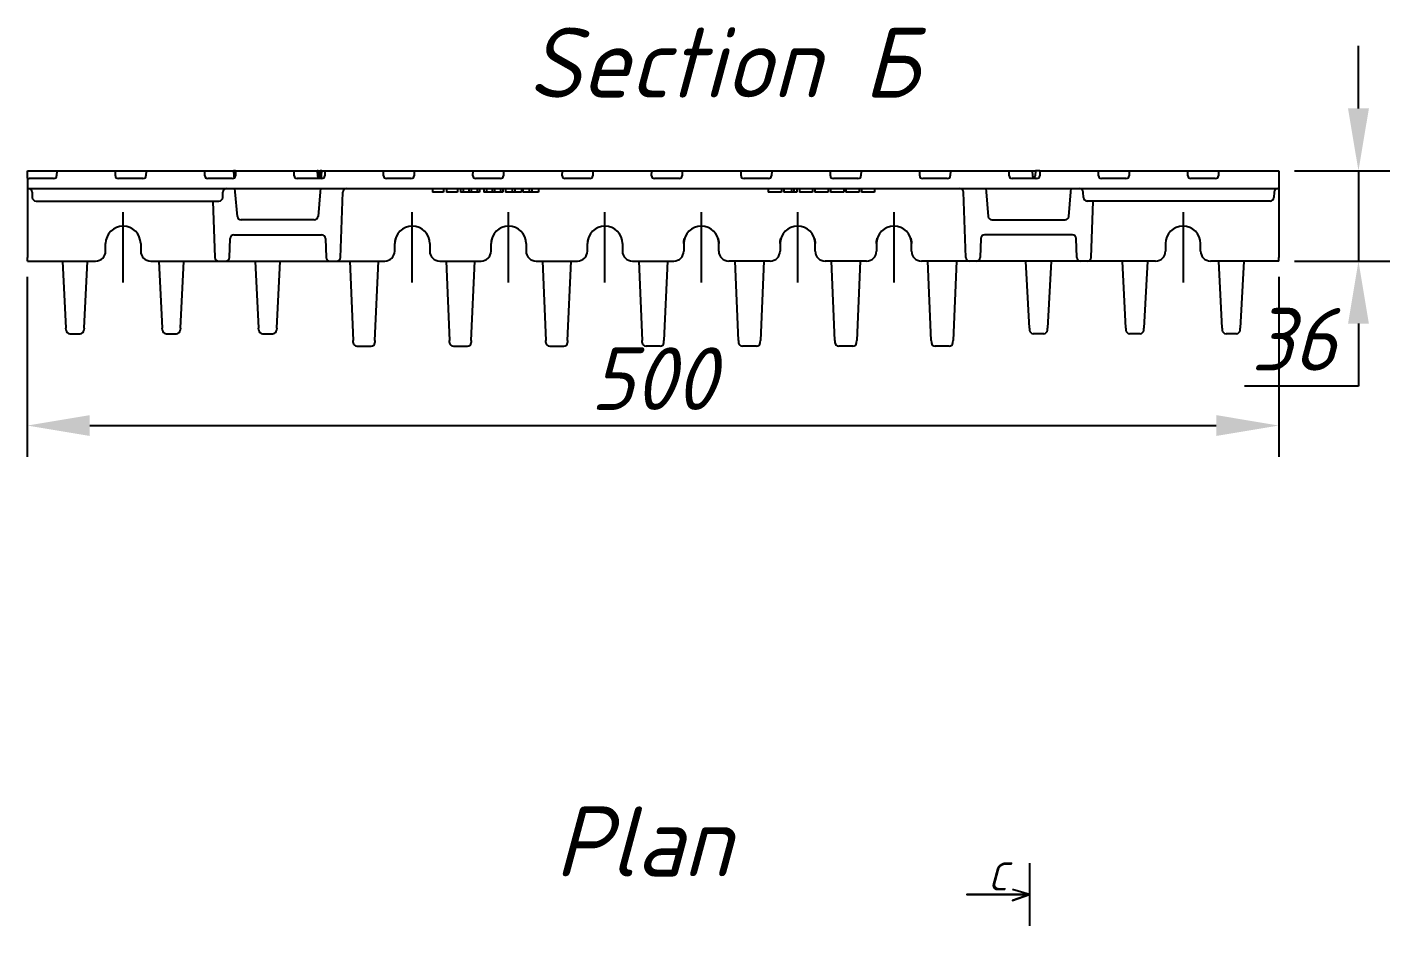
# Model space of a CAD drawing. Header units: millimetres. Extents: x 29006 to 29645, y 5570 to 5801.
# Drawn here: x 29502.1 to 29556.5, y 5762.5 to 5798.4 of the extents above; entities that cross this region are included whole.
import ezdxf

# ---------------------------------------------------------------- set-up
doc = ezdxf.new("R2010")
doc.units = ezdxf.units.MM
doc.styles.add('GOST-2.304_Type-B_italic', font='')
doc.styles.get('GOST-2.304_Type-B_italic').set_extended_font_data('GOST Common', italic=True)
doc.dimstyles.new('ISO-25', dxfattribs={"dimtxt": 2.5, "dimasz": 2.5, "dimexe": 1.25, "dimexo": 0.625, "dimtad": 1, "dimtoh": 1, "dimtxsty": 'GOST-2.304_Type-B_italic', "dimcen": 2.5, "dimadec": 0, "dimazin": 0, "dimtfac": 1, "dimtmove": 0, "dimatfit": 3, "dimfxl": 1, "dimarcsym": 0})

# ---------------------------------------------------------------- blocks, each defined once
blk = doc.blocks.new('*D21')
at = {"color": 0, "lineweight": -2, "transparency": 16777216}
for p, q in [((29502.096, 5788.455), (29502.096, 5781.269)), ((29552.103, 5788.465), (29552.103, 5781.269)), ((29504.596, 5782.519), (29549.603, 5782.519))]:
    blk.add_line(p, q, dxfattribs=at)
at = {"color": 0, "transparency": 16777216}
for points in [[(29504.596, 5782.936), (29504.596, 5782.102), (29502.096, 5782.519)], [(29549.603, 5782.936), (29549.603, 5782.102), (29552.103, 5782.519)]]:
    blk.add_solid(points, dxfattribs=at)
at = {"layer": 'Defpoints', "color": 0, "transparency": 16777216}
for p in [(29502.096, 5789.08), (29552.103, 5789.09), (29552.103, 5782.519)]:
    blk.add_point(p, dxfattribs=at)
at = {"color": 0, "transparency": 16777216, "insert": (29527.099, 5784.394), "char_height": 2.5, "attachment_point": 5, "style": 'GOST-2.304_Type-B_italic'}
blk.add_mtext('500', dxfattribs=at)
blk = doc.blocks.new('*D44')
at = {"color": 0, "lineweight": -2, "transparency": 16777216}
for p, q in [((29555.288, 5795.19), (29555.288, 5797.69)), ((29552.728, 5792.69), (29556.538, 5792.69)), ((29555.288, 5792.69), (29555.288, 5789.09)), ((29552.728, 5789.09), (29556.538, 5789.09)), ((29555.288, 5786.59), (29555.288, 5784.09)), ((29555.288, 5784.09), (29550.734, 5784.09))]:
    blk.add_line(p, q, dxfattribs=at)
at = {"color": 0, "transparency": 16777216}
for points in [[(29554.871, 5795.19), (29555.705, 5795.19), (29555.288, 5792.69)], [(29554.871, 5786.59), (29555.705, 5786.59), (29555.288, 5789.09)]]:
    blk.add_solid(points, dxfattribs=at)
at = {"layer": 'Defpoints', "color": 0, "transparency": 16777216}
for p in [(29552.103, 5792.69), (29552.103, 5789.09), (29555.288, 5789.09)]:
    blk.add_point(p, dxfattribs=at)
at = {"color": 0, "transparency": 16777216, "insert": (29552.699, 5785.965), "char_height": 2.5, "attachment_point": 5, "style": 'GOST-2.304_Type-B_italic'}
blk.add_mtext('36', dxfattribs=at)

msp = doc.modelspace()

# ---------------------------------------------------------------- linework, layer by layer
at = {"color": 0}
for p, q in [((29502.103, 5792.406), (29502.103, 5792.69)), ((29502.103, 5792.69), (29503.274, 5792.69)), ((29503.274, 5792.69), (29503.269, 5792.49)), ((29503.274, 5792.69), (29505.624, 5792.69)), ((29505.619, 5792.49), (29505.624, 5792.69)), ((29505.624, 5792.69), (29506.845, 5792.69)), ((29506.845, 5792.69), (29506.84, 5792.49)), ((29506.845, 5792.69), (29509.195, 5792.69)), ((29509.19, 5792.49), (29509.195, 5792.69)), ((29509.195, 5792.69), (29510.332, 5792.69)), ((29510.332, 5792.69), (29510.35, 5792.49)), ((29510.416, 5792.69), (29510.332, 5792.69)), ((29510.416, 5792.69), (29510.411, 5792.49)), ((29510.416, 5792.69), (29512.766, 5792.69)), ((29512.761, 5792.49), (29512.766, 5792.69)), ((29512.766, 5792.69), (29513.68, 5792.69)), ((29513.68, 5792.69), (29513.692, 5792.49)), ((29513.724, 5792.69), (29513.68, 5792.69)), ((29513.724, 5792.69), (29513.742, 5792.69)), ((29513.742, 5792.69), (29513.737, 5792.49)), ((29513.742, 5792.69), (29513.796, 5792.69)), ((29513.873, 5792.69), (29513.796, 5792.69)), ((29513.856, 5792.49), (29513.873, 5792.69)), ((29513.873, 5792.69), (29513.987, 5792.69)), ((29513.987, 5792.69), (29513.982, 5792.49)), ((29513.987, 5792.69), (29516.337, 5792.69)), ((29516.332, 5792.49), (29516.337, 5792.69)), ((29516.337, 5792.69), (29517.558, 5792.69)), ((29517.558, 5792.69), (29517.553, 5792.49)), ((29517.558, 5792.69), (29519.908, 5792.69)), ((29519.903, 5792.49), (29519.908, 5792.69)), ((29519.908, 5792.69), (29521.129, 5792.69)), ((29521.129, 5792.69), (29521.124, 5792.49)), ((29521.129, 5792.69), (29523.479, 5792.69)), ((29523.474, 5792.49), (29523.479, 5792.69)), ((29523.479, 5792.69), (29524.7, 5792.69)), ((29524.7, 5792.69), (29524.695, 5792.49)), ((29524.7, 5792.69), (29527.05, 5792.69)), ((29527.045, 5792.49), (29527.05, 5792.69)), ((29527.05, 5792.69), (29528.271, 5792.69)), ((29528.271, 5792.69), (29528.266, 5792.49)), ((29528.271, 5792.69), (29530.621, 5792.69)), ((29530.616, 5792.49), (29530.621, 5792.69)), ((29530.621, 5792.69), (29531.842, 5792.69)), ((29531.842, 5792.69), (29531.837, 5792.49)), ((29531.842, 5792.69), (29534.192, 5792.69)), ((29534.187, 5792.49), (29534.192, 5792.69)), ((29534.192, 5792.69), (29535.413, 5792.69)), ((29535.413, 5792.69), (29535.408, 5792.49)), ((29535.413, 5792.69), (29537.763, 5792.69)), ((29537.758, 5792.49), (29537.763, 5792.69)), ((29537.763, 5792.69), (29538.984, 5792.69)), ((29538.984, 5792.69), (29538.979, 5792.49)), ((29538.984, 5792.69), (29541.334, 5792.69)), ((29541.329, 5792.49), (29541.334, 5792.69)), ((29541.334, 5792.69), (29542.248, 5792.69)), ((29542.248, 5792.69), (29542.377, 5792.69)), ((29542.248, 5792.69), (29542.26, 5792.49)), ((29542.377, 5792.69), (29542.365, 5792.49)), ((29542.555, 5792.69), (29542.377, 5792.69)), ((29542.555, 5792.69), (29542.55, 5792.49)), ((29542.555, 5792.69), (29544.905, 5792.69)), ((29544.9, 5792.49), (29544.905, 5792.69)), ((29544.905, 5792.69), (29546.126, 5792.69)), ((29546.126, 5792.69), (29546.121, 5792.49)), ((29546.126, 5792.69), (29548.476, 5792.69)), ((29548.471, 5792.49), (29548.476, 5792.69)), ((29548.476, 5792.69), (29549.697, 5792.69)), ((29549.697, 5792.69), (29549.692, 5792.49)), ((29549.697, 5792.69), (29552.103, 5792.69)), ((29552.103, 5792.69), (29552.103, 5791.99)), ((29502.103, 5792.406), (29502.103, 5791.99)), ((29503.145, 5792.39), (29502.168, 5792.39)), ((29506.716, 5792.39), (29505.739, 5792.39)), ((29510.287, 5792.39), (29509.31, 5792.39)), ((29510.35, 5792.49), (29510.357, 5792.408)), ((29513.858, 5792.39), (29512.881, 5792.39)), ((29513.849, 5792.412), (29513.856, 5792.49)), ((29517.429, 5792.39), (29516.452, 5792.39)), ((29521, 5792.39), (29520.023, 5792.39)), ((29524.571, 5792.39), (29523.594, 5792.39)), ((29528.142, 5792.39), (29527.165, 5792.39)), ((29531.713, 5792.39), (29530.736, 5792.39)), ((29535.284, 5792.39), (29534.307, 5792.39)), ((29538.855, 5792.39), (29537.878, 5792.39)), ((29542.426, 5792.39), (29541.449, 5792.39)), ((29545.997, 5792.39), (29545.02, 5792.39)), ((29549.568, 5792.39), (29548.591, 5792.39)), ((29502.103, 5791.99), (29552.103, 5791.99)), ((29502.103, 5791.99), (29502.103, 5791.846)), ((29502.103, 5791.846), (29502.103, 5789.235)), ((29502.29, 5791.846), (29502.298, 5791.635)), ((29509.906, 5791.635), (29509.914, 5791.846)), ((29510.405, 5791.854), (29510.393, 5791.99)), ((29510.491, 5790.877), (29510.405, 5791.854)), ((29513.8, 5791.854), (29513.715, 5790.877)), ((29513.812, 5791.99), (29513.8, 5791.854)), ((29514.608, 5789.235), (29514.699, 5791.846)), ((29518.293, 5791.99), (29518.293, 5791.84)), ((29518.518, 5791.84), (29518.293, 5791.84)), ((29518.733, 5791.84), (29518.518, 5791.84)), ((29518.733, 5791.99), (29518.733, 5791.84)), ((29518.852, 5791.99), (29518.852, 5791.84)), ((29519.077, 5791.84), (29518.852, 5791.84)), ((29519.292, 5791.84), (29519.077, 5791.84)), ((29519.292, 5791.99), (29519.292, 5791.84)), ((29519.409, 5791.99), (29519.409, 5791.84)), ((29519.511, 5791.84), (29519.409, 5791.84)), ((29519.511, 5791.99), (29519.511, 5791.84)), ((29519.744, 5791.84), (29519.511, 5791.84)), ((29519.744, 5791.99), (29519.744, 5791.84)), ((29519.839, 5791.84), (29519.744, 5791.84)), ((29519.839, 5791.99), (29519.839, 5791.84)), ((29520.071, 5791.84), (29519.839, 5791.84)), ((29520.071, 5791.99), (29520.071, 5791.84)), ((29520.173, 5791.84), (29520.071, 5791.84)), ((29520.173, 5791.99), (29520.173, 5791.84)), ((29520.34, 5791.99), (29520.34, 5791.84)), ((29520.442, 5791.84), (29520.34, 5791.84)), ((29520.442, 5791.99), (29520.442, 5791.84)), ((29520.675, 5791.84), (29520.442, 5791.84)), ((29520.675, 5791.99), (29520.675, 5791.84)), ((29520.77, 5791.84), (29520.675, 5791.84)), ((29520.77, 5791.99), (29520.77, 5791.84)), ((29521.002, 5791.84), (29520.77, 5791.84)), ((29521.002, 5791.99), (29521.002, 5791.84)), ((29521.104, 5791.84), (29521.002, 5791.84)), ((29521.104, 5791.99), (29521.104, 5791.84)), ((29521.209, 5791.99), (29521.209, 5791.84)), ((29521.474, 5791.84), (29521.209, 5791.84)), ((29521.474, 5791.99), (29521.474, 5791.84)), ((29521.58, 5791.84), (29521.474, 5791.84)), ((29521.58, 5791.99), (29521.58, 5791.84)), ((29521.844, 5791.84), (29521.58, 5791.84)), ((29521.844, 5791.99), (29521.844, 5791.84)), ((29521.892, 5791.99), (29521.892, 5791.84)), ((29522.157, 5791.84), (29521.892, 5791.84)), ((29522.157, 5791.99), (29522.157, 5791.84)), ((29522.263, 5791.84), (29522.157, 5791.84)), ((29522.263, 5791.99), (29522.263, 5791.84)), ((29522.526, 5791.84), (29522.263, 5791.84)), ((29522.526, 5791.99), (29522.526, 5791.84)), ((29531.703, 5791.99), (29531.703, 5791.84)), ((29531.966, 5791.84), (29531.703, 5791.84)), ((29532.23, 5791.84), (29531.966, 5791.84)), ((29532.23, 5791.99), (29532.23, 5791.84)), ((29532.325, 5791.99), (29532.325, 5791.84)), ((29532.592, 5791.84), (29532.325, 5791.84)), ((29532.63, 5791.84), (29532.592, 5791.84)), ((29532.63, 5791.99), (29532.63, 5791.84)), ((29532.731, 5791.84), (29532.63, 5791.84)), ((29532.731, 5791.99), (29532.731, 5791.84)), ((29532.843, 5791.84), (29532.731, 5791.84)), ((29532.843, 5791.99), (29532.843, 5791.84)), ((29532.947, 5791.99), (29532.947, 5791.84)), ((29533.216, 5791.84), (29532.947, 5791.84)), ((29533.47, 5791.84), (29533.216, 5791.84)), ((29533.47, 5791.99), (29533.47, 5791.84)), ((29533.571, 5791.99), (29533.571, 5791.84)), ((29533.831, 5791.84), (29533.571, 5791.84)), ((29534.013, 5791.84), (29533.831, 5791.84)), ((29534.092, 5791.84), (29534.013, 5791.84)), ((29534.092, 5791.99), (29534.092, 5791.84)), ((29534.198, 5791.99), (29534.198, 5791.84)), ((29534.726, 5791.84), (29534.198, 5791.84)), ((29534.726, 5791.99), (29534.726, 5791.84)), ((29534.727, 5791.84), (29534.726, 5791.84)), ((29534.727, 5791.99), (29534.727, 5791.84)), ((29534.805, 5791.99), (29534.805, 5791.84)), ((29534.868, 5791.84), (29534.805, 5791.84)), ((29535.078, 5791.84), (29534.868, 5791.84)), ((29535.335, 5791.84), (29535.078, 5791.84)), ((29535.335, 5791.99), (29535.335, 5791.84)), ((29535.435, 5791.99), (29535.435, 5791.84)), ((29535.695, 5791.84), (29535.435, 5791.84)), ((29535.877, 5791.84), (29535.695, 5791.84)), ((29535.956, 5791.84), (29535.877, 5791.84)), ((29535.956, 5791.99), (29535.956, 5791.84)), ((29539.598, 5789.235), (29539.506, 5791.846)), ((29540.393, 5791.99), (29540.405, 5791.854)), ((29540.405, 5791.854), (29540.491, 5790.877)), ((29543.715, 5790.877), (29543.8, 5791.854)), ((29543.8, 5791.854), (29543.812, 5791.99)), ((29544.299, 5791.635), (29544.292, 5791.846)), ((29551.915, 5791.846), (29551.908, 5791.635)), ((29552.103, 5791.99), (29552.103, 5791.846)), ((29552.103, 5791.846), (29552.103, 5789.235)), ((29502.447, 5791.49), (29509.757, 5791.49)), ((29509.598, 5789.235), (29509.519, 5791.49)), ((29551.758, 5791.49), (29544.449, 5791.49)), ((29544.608, 5789.235), (29544.687, 5791.49)), ((29513.565, 5790.74), (29510.64, 5790.74)), ((29540.64, 5790.74), (29543.565, 5790.74)), ((29510.171, 5789.235), (29510.198, 5789.996)), ((29510.348, 5790.14), (29513.858, 5790.14)), ((29514.008, 5789.996), (29514.034, 5789.235)), ((29540.198, 5789.996), (29540.171, 5789.235)), ((29543.858, 5790.14), (29540.348, 5790.14)), ((29544.034, 5789.235), (29544.008, 5789.996)), ((29505.228, 5789.49), (29505.228, 5789.79)), ((29506.628, 5789.79), (29506.628, 5789.49)), ((29516.778, 5789.49), (29516.778, 5789.79)), ((29518.178, 5789.79), (29518.178, 5789.49)), ((29520.628, 5789.49), (29520.628, 5789.79)), ((29522.028, 5789.79), (29522.028, 5789.49)), ((29524.478, 5789.49), (29524.478, 5789.79)), ((29525.878, 5789.79), (29525.878, 5789.49)), ((29528.328, 5789.79), (29528.328, 5789.49)), ((29529.728, 5789.49), (29529.728, 5789.79)), ((29532.178, 5789.79), (29532.178, 5789.49)), ((29533.578, 5789.49), (29533.578, 5789.79)), ((29536.028, 5789.79), (29536.028, 5789.49)), ((29537.428, 5789.49), (29537.428, 5789.79)), ((29547.578, 5789.79), (29547.578, 5789.49)), ((29548.978, 5789.49), (29548.978, 5789.79)), ((29502.103, 5789.09), (29502.103, 5789.235)), ((29502.103, 5789.09), (29504.828, 5789.09)), ((29503.503, 5789.09), (29503.641, 5786.416)), ((29504.364, 5786.416), (29504.503, 5789.09)), ((29507.028, 5789.09), (29508.948, 5789.09)), ((29507.353, 5789.09), (29507.491, 5786.416)), ((29508.214, 5786.416), (29508.353, 5789.09)), ((29508.948, 5789.09), (29509.747, 5789.09)), ((29509.747, 5789.09), (29510.021, 5789.09)), ((29510.021, 5789.09), (29510.803, 5789.09)), ((29510.803, 5789.09), (29513.403, 5789.09)), ((29511.203, 5789.09), (29511.341, 5786.416)), ((29512.064, 5786.416), (29512.203, 5789.09)), ((29513.403, 5789.09), (29514.184, 5789.09)), ((29514.184, 5789.09), (29514.458, 5789.09)), ((29514.458, 5789.09), (29515.257, 5789.09)), ((29514.979, 5789.09), (29515.118, 5785.918)), ((29515.257, 5789.09), (29516.378, 5789.09)), ((29515.988, 5785.918), (29516.126, 5789.09)), ((29518.578, 5789.09), (29520.228, 5789.09)), ((29518.829, 5789.09), (29518.968, 5785.918)), ((29519.838, 5785.918), (29519.976, 5789.09)), ((29522.428, 5789.09), (29524.078, 5789.09)), ((29522.679, 5789.09), (29522.818, 5785.918)), ((29523.688, 5785.918), (29523.826, 5789.09)), ((29526.278, 5789.09), (29527.928, 5789.09)), ((29526.529, 5789.09), (29526.668, 5785.918)), ((29527.676, 5789.09), (29527.538, 5785.918)), ((29531.778, 5789.09), (29530.128, 5789.09)), ((29530.518, 5785.918), (29530.379, 5789.09)), ((29531.526, 5789.09), (29531.388, 5785.918)), ((29535.628, 5789.09), (29533.978, 5789.09)), ((29534.368, 5785.918), (29534.229, 5789.09)), ((29535.376, 5789.09), (29535.238, 5785.918)), ((29538.948, 5789.09), (29537.828, 5789.09)), ((29538.218, 5785.918), (29538.079, 5789.09)), ((29539.748, 5789.09), (29538.948, 5789.09)), ((29539.226, 5789.09), (29539.088, 5785.918)), ((29540.021, 5789.09), (29539.748, 5789.09)), ((29540.803, 5789.09), (29540.021, 5789.09)), ((29543.403, 5789.09), (29540.803, 5789.09)), ((29542.141, 5786.416), (29542.003, 5789.09)), ((29543.003, 5789.09), (29542.864, 5786.416)), ((29544.184, 5789.09), (29543.403, 5789.09)), ((29544.458, 5789.09), (29544.184, 5789.09)), ((29545.257, 5789.09), (29544.458, 5789.09)), ((29547.178, 5789.09), (29545.257, 5789.09)), ((29545.991, 5786.416), (29545.853, 5789.09)), ((29546.853, 5789.09), (29546.714, 5786.416)), ((29552.103, 5789.09), (29549.378, 5789.09)), ((29549.841, 5786.416), (29549.703, 5789.09)), ((29550.703, 5789.09), (29550.564, 5786.416)), ((29552.103, 5789.09), (29552.103, 5789.235)), ((29503.645, 5786.333), (29503.641, 5786.416)), ((29503.795, 5786.19), (29504.21, 5786.19)), ((29504.364, 5786.416), (29504.36, 5786.333)), ((29507.495, 5786.333), (29507.491, 5786.416)), ((29507.645, 5786.19), (29508.06, 5786.19)), ((29508.214, 5786.416), (29508.21, 5786.333)), ((29511.345, 5786.333), (29511.341, 5786.416)), ((29511.495, 5786.19), (29511.91, 5786.19)), ((29512.064, 5786.416), (29512.06, 5786.333)), ((29542.141, 5786.416), (29542.145, 5786.333)), ((29542.71, 5786.19), (29542.295, 5786.19)), ((29542.86, 5786.333), (29542.864, 5786.416)), ((29545.991, 5786.416), (29545.995, 5786.333)), ((29546.56, 5786.19), (29546.145, 5786.19)), ((29546.71, 5786.333), (29546.714, 5786.416)), ((29549.841, 5786.416), (29549.845, 5786.333)), ((29550.41, 5786.19), (29549.995, 5786.19)), ((29550.56, 5786.333), (29550.564, 5786.416)), ((29515.121, 5785.834), (29515.118, 5785.918)), ((29515.271, 5785.69), (29515.834, 5785.69)), ((29515.988, 5785.918), (29515.984, 5785.834)), ((29518.971, 5785.834), (29518.968, 5785.918)), ((29519.121, 5785.69), (29519.684, 5785.69)), ((29519.838, 5785.918), (29519.834, 5785.834)), ((29522.821, 5785.834), (29522.818, 5785.918)), ((29522.971, 5785.69), (29523.534, 5785.69)), ((29523.688, 5785.918), (29523.684, 5785.834)), ((29526.671, 5785.834), (29526.668, 5785.918)), ((29527.384, 5785.69), (29526.821, 5785.69)), ((29527.534, 5785.834), (29527.538, 5785.918)), ((29530.518, 5785.918), (29530.521, 5785.834)), ((29531.234, 5785.69), (29530.671, 5785.69)), ((29531.384, 5785.834), (29531.388, 5785.918)), ((29534.368, 5785.918), (29534.371, 5785.834)), ((29535.084, 5785.69), (29534.521, 5785.69)), ((29535.234, 5785.834), (29535.238, 5785.918)), ((29538.218, 5785.918), (29538.221, 5785.834)), ((29538.934, 5785.69), (29538.371, 5785.69)), ((29539.084, 5785.834), (29539.088, 5785.918))]:
    msp.add_line(p, q, dxfattribs=at)
at = {"color": 0, "linetype": 'Continuous'}
for p, q in [((29505.928, 5789.79), (29505.928, 5791.04)), ((29517.478, 5789.79), (29517.478, 5791.04)), ((29521.328, 5789.79), (29521.328, 5791.04)), ((29525.178, 5789.79), (29525.178, 5791.04)), ((29529.028, 5791.04), (29529.028, 5789.79)), ((29532.878, 5791.04), (29532.878, 5789.79)), ((29536.728, 5791.04), (29536.728, 5789.79)), ((29548.278, 5791.04), (29548.278, 5789.79)), ((29505.928, 5789.49), (29505.928, 5789.79)), ((29505.928, 5788.24), (29505.928, 5789.49)), ((29517.478, 5789.49), (29517.478, 5789.79)), ((29517.478, 5788.24), (29517.478, 5789.49)), ((29521.328, 5789.49), (29521.328, 5789.79)), ((29521.328, 5788.24), (29521.328, 5789.49)), ((29525.178, 5789.49), (29525.178, 5789.79)), ((29525.178, 5788.24), (29525.178, 5789.49)), ((29529.028, 5789.79), (29529.028, 5789.49)), ((29529.028, 5789.49), (29529.028, 5788.24)), ((29532.878, 5789.79), (29532.878, 5789.49)), ((29532.878, 5789.49), (29532.878, 5788.24)), ((29536.728, 5789.79), (29536.728, 5789.49)), ((29536.728, 5789.49), (29536.728, 5788.24)), ((29548.278, 5789.79), (29548.278, 5789.49)), ((29548.278, 5789.49), (29548.278, 5788.24))]:
    msp.add_line(p, q, dxfattribs=at)
at = {"color": 0, "flags": 128}
for points in [[(29513.703, 5792.454), (29513.709, 5792.445), (29513.715, 5792.437), (29513.723, 5792.43), (29513.731, 5792.423), (29513.739, 5792.417), (29513.748, 5792.413), (29513.756, 5792.409), (29513.765, 5792.406), (29513.774, 5792.403), (29513.783, 5792.401), (29513.791, 5792.4), (29513.799, 5792.399), (29513.806, 5792.398), (29513.813, 5792.397), (29513.82, 5792.397), (29513.825, 5792.397), (29513.83, 5792.398), (29513.835, 5792.398), (29513.839, 5792.399), (29513.842, 5792.401), (29513.845, 5792.403), (29513.847, 5792.405), (29513.848, 5792.408), (29513.849, 5792.412)], [(29513.783, 5792.49), (29513.782, 5792.487), (29513.782, 5792.484), (29513.781, 5792.48), (29513.781, 5792.476), (29513.78, 5792.473), (29513.779, 5792.469), (29513.778, 5792.466), (29513.777, 5792.462), (29513.776, 5792.458), (29513.774, 5792.455), (29513.773, 5792.451), (29513.771, 5792.448), (29513.77, 5792.445), (29513.768, 5792.442), (29513.766, 5792.439), (29513.764, 5792.436), (29513.762, 5792.433), (29513.76, 5792.43), (29513.758, 5792.427), (29513.755, 5792.425), (29513.753, 5792.422), (29513.75, 5792.419), (29513.747, 5792.417), (29513.745, 5792.414)], [(29516.81, 5790.002), (29516.808, 5789.993), (29516.805, 5789.985), (29516.803, 5789.976), (29516.8, 5789.968), (29516.798, 5789.959), (29516.796, 5789.95), (29516.794, 5789.942), (29516.792, 5789.933), (29516.791, 5789.924), (29516.789, 5789.915), (29516.787, 5789.906), (29516.786, 5789.898), (29516.785, 5789.889), (29516.783, 5789.88), (29516.782, 5789.871), (29516.781, 5789.862), (29516.78, 5789.853), (29516.78, 5789.844), (29516.779, 5789.835), (29516.779, 5789.826), (29516.778, 5789.817), (29516.778, 5789.808), (29516.778, 5789.799), (29516.778, 5789.79)], [(29518.178, 5789.79), (29518.178, 5789.799), (29518.177, 5789.808), (29518.177, 5789.817), (29518.177, 5789.826), (29518.176, 5789.835), (29518.176, 5789.844), (29518.175, 5789.853), (29518.174, 5789.862), (29518.173, 5789.871), (29518.172, 5789.879), (29518.171, 5789.888), (29518.169, 5789.897), (29518.168, 5789.906), (29518.166, 5789.915), (29518.165, 5789.924), (29518.163, 5789.932), (29518.161, 5789.941), (29518.159, 5789.95), (29518.157, 5789.959), (29518.155, 5789.967), (29518.153, 5789.976), (29518.15, 5789.985), (29518.148, 5789.993), (29518.145, 5790.002)], [(29520.66, 5790.002), (29520.658, 5789.993), (29520.655, 5789.985), (29520.653, 5789.976), (29520.65, 5789.967), (29520.648, 5789.959), (29520.646, 5789.95), (29520.644, 5789.941), (29520.642, 5789.932), (29520.64, 5789.924), (29520.639, 5789.915), (29520.637, 5789.906), (29520.636, 5789.897), (29520.635, 5789.888), (29520.633, 5789.879), (29520.632, 5789.871), (29520.631, 5789.862), (29520.63, 5789.853), (29520.63, 5789.844), (29520.629, 5789.835), (29520.629, 5789.826), (29520.628, 5789.817), (29520.628, 5789.808), (29520.628, 5789.799), (29520.628, 5789.79)], [(29522.028, 5789.79), (29522.028, 5789.799), (29522.027, 5789.808), (29522.027, 5789.817), (29522.027, 5789.826), (29522.026, 5789.835), (29522.026, 5789.844), (29522.025, 5789.853), (29522.024, 5789.862), (29522.023, 5789.871), (29522.022, 5789.88), (29522.021, 5789.889), (29522.019, 5789.898), (29522.018, 5789.906), (29522.016, 5789.915), (29522.015, 5789.924), (29522.013, 5789.933), (29522.011, 5789.942), (29522.009, 5789.95), (29522.007, 5789.959), (29522.005, 5789.968), (29522.003, 5789.976), (29522, 5789.985), (29521.998, 5789.993), (29521.995, 5790.002)], [(29524.51, 5790.002), (29524.508, 5789.993), (29524.505, 5789.985), (29524.503, 5789.976), (29524.5, 5789.968), (29524.498, 5789.959), (29524.496, 5789.95), (29524.494, 5789.942), (29524.492, 5789.933), (29524.491, 5789.924), (29524.489, 5789.915), (29524.487, 5789.906), (29524.486, 5789.898), (29524.485, 5789.889), (29524.483, 5789.88), (29524.482, 5789.871), (29524.481, 5789.862), (29524.48, 5789.853), (29524.48, 5789.844), (29524.479, 5789.835), (29524.479, 5789.826), (29524.478, 5789.817), (29524.478, 5789.808), (29524.478, 5789.799), (29524.478, 5789.79)], [(29525.878, 5789.79), (29525.878, 5789.799), (29525.877, 5789.808), (29525.877, 5789.817), (29525.877, 5789.826), (29525.876, 5789.835), (29525.876, 5789.844), (29525.875, 5789.853), (29525.874, 5789.862), (29525.873, 5789.871), (29525.872, 5789.879), (29525.871, 5789.888), (29525.869, 5789.897), (29525.868, 5789.906), (29525.867, 5789.915), (29525.865, 5789.924), (29525.863, 5789.932), (29525.861, 5789.941), (29525.859, 5789.95), (29525.857, 5789.959), (29525.855, 5789.967), (29525.853, 5789.976), (29525.85, 5789.985), (29525.848, 5789.993), (29525.845, 5790.002)], [(29528.328, 5789.79), (29528.328, 5789.799), (29528.328, 5789.808), (29528.328, 5789.817), (29528.329, 5789.826), (29528.329, 5789.835), (29528.33, 5789.844), (29528.33, 5789.853), (29528.331, 5789.862), (29528.332, 5789.871), (29528.333, 5789.879), (29528.335, 5789.888), (29528.336, 5789.897), (29528.337, 5789.906), (29528.339, 5789.915), (29528.34, 5789.924), (29528.342, 5789.932), (29528.344, 5789.941), (29528.346, 5789.95), (29528.348, 5789.959), (29528.35, 5789.967), (29528.353, 5789.976), (29528.355, 5789.985), (29528.358, 5789.993), (29528.36, 5790.002)], [(29529.695, 5790.002), (29529.698, 5789.993), (29529.7, 5789.985), (29529.703, 5789.976), (29529.705, 5789.968), (29529.707, 5789.959), (29529.709, 5789.95), (29529.711, 5789.942), (29529.713, 5789.933), (29529.715, 5789.924), (29529.716, 5789.915), (29529.718, 5789.906), (29529.719, 5789.898), (29529.721, 5789.889), (29529.722, 5789.88), (29529.723, 5789.871), (29529.724, 5789.862), (29529.725, 5789.853), (29529.726, 5789.844), (29529.726, 5789.835), (29529.727, 5789.826), (29529.727, 5789.817), (29529.727, 5789.808), (29529.728, 5789.799), (29529.728, 5789.79)], [(29532.178, 5789.79), (29532.178, 5789.799), (29532.178, 5789.808), (29532.178, 5789.817), (29532.179, 5789.826), (29532.179, 5789.835), (29532.18, 5789.844), (29532.18, 5789.853), (29532.181, 5789.862), (29532.182, 5789.871), (29532.183, 5789.88), (29532.185, 5789.889), (29532.186, 5789.898), (29532.187, 5789.906), (29532.189, 5789.915), (29532.191, 5789.924), (29532.192, 5789.933), (29532.194, 5789.942), (29532.196, 5789.95), (29532.198, 5789.959), (29532.2, 5789.968), (29532.203, 5789.976), (29532.205, 5789.985), (29532.208, 5789.993), (29532.21, 5790.002)], [(29533.545, 5790.002), (29533.548, 5789.993), (29533.55, 5789.985), (29533.553, 5789.976), (29533.555, 5789.967), (29533.557, 5789.959), (29533.559, 5789.95), (29533.561, 5789.941), (29533.563, 5789.932), (29533.565, 5789.924), (29533.567, 5789.915), (29533.568, 5789.906), (29533.569, 5789.897), (29533.571, 5789.888), (29533.572, 5789.879), (29533.573, 5789.871), (29533.574, 5789.862), (29533.575, 5789.853), (29533.576, 5789.844), (29533.576, 5789.835), (29533.577, 5789.826), (29533.577, 5789.817), (29533.577, 5789.808), (29533.578, 5789.799), (29533.578, 5789.79)], [(29536.028, 5789.79), (29536.028, 5789.799), (29536.028, 5789.808), (29536.028, 5789.817), (29536.029, 5789.826), (29536.029, 5789.835), (29536.03, 5789.844), (29536.03, 5789.853), (29536.031, 5789.862), (29536.032, 5789.871), (29536.033, 5789.879), (29536.035, 5789.888), (29536.036, 5789.897), (29536.037, 5789.906), (29536.039, 5789.915), (29536.041, 5789.924), (29536.042, 5789.932), (29536.044, 5789.941), (29536.046, 5789.95), (29536.048, 5789.959), (29536.05, 5789.967), (29536.053, 5789.976), (29536.055, 5789.985), (29536.058, 5789.993), (29536.06, 5790.002)], [(29537.395, 5790.002), (29537.398, 5789.993), (29537.4, 5789.985), (29537.403, 5789.976), (29537.405, 5789.968), (29537.407, 5789.959), (29537.409, 5789.95), (29537.411, 5789.942), (29537.413, 5789.933), (29537.415, 5789.924), (29537.416, 5789.915), (29537.418, 5789.906), (29537.419, 5789.898), (29537.421, 5789.889), (29537.422, 5789.88), (29537.423, 5789.871), (29537.424, 5789.862), (29537.425, 5789.853), (29537.426, 5789.844), (29537.426, 5789.835), (29537.427, 5789.826), (29537.427, 5789.817), (29537.427, 5789.808), (29537.428, 5789.799), (29537.428, 5789.79)]]:
    msp.add_lwpolyline(points, dxfattribs=at)
at = {"color": 0, "linetype": 'ByBlock'}
for points in [[(29542.143, 5765.034), (29542.143, 5763.784), (29539.643, 5763.784), (29542.143, 5763.784), (29541.462, 5763.543), (29542.143, 5763.784), (29541.462, 5763.988)], [(29542.143, 5765.034), (29542.143, 5762.534)]]:
    msp.add_lwpolyline(points, dxfattribs=at)
at = {"color": 0}
for centre, radius, start, end in [((29502.14, 5791.84), 0.15, 2, 90), ((29502.447, 5791.64), 0.15, 182, 270), ((29509.757, 5791.64), 0.15, 270, 358), ((29510.064, 5791.84), 0.15, 90, 178), ((29514.849, 5791.84), 0.15, 90, 178), ((29539.357, 5791.84), 0.15, 2, 90), ((29544.142, 5791.84), 0.15, 2, 90), ((29544.449, 5791.64), 0.15, 182, 270), ((29551.758, 5791.64), 0.15, 270, 358), ((29552.065, 5791.84), 0.15, 90, 178), ((29505.928, 5789.79), 0.7, 0, 180), ((29510.64, 5790.89), 0.15, 185, 270), ((29513.565, 5790.89), 0.15, 270, 355), ((29517.478, 5789.79), 0.7, 0, 180), ((29521.328, 5789.79), 0.7, 0, 180), ((29525.178, 5789.79), 0.7, 0, 180), ((29529.028, 5789.79), 0.7, 0, 180), ((29532.878, 5789.79), 0.7, 0, 180), ((29536.728, 5789.79), 0.7, 0, 180), ((29540.64, 5790.89), 0.15, 185, 270), ((29543.565, 5790.89), 0.15, 270, 355), ((29548.278, 5789.79), 0.7, 0, 180), ((29510.348, 5789.99), 0.15, 90, 178), ((29513.858, 5789.99), 0.15, 2, 90), ((29540.348, 5789.99), 0.15, 90, 178), ((29543.858, 5789.99), 0.15, 2, 90), ((29504.828, 5789.49), 0.4, 270, 0), ((29507.028, 5789.49), 0.4, 180, 270), ((29516.378, 5789.49), 0.4, 270, 0), ((29518.578, 5789.49), 0.4, 180, 270), ((29520.228, 5789.49), 0.4, 270, 0), ((29522.428, 5789.49), 0.4, 180, 270), ((29524.078, 5789.49), 0.4, 270, 0), ((29526.278, 5789.49), 0.4, 180, 270), ((29527.928, 5789.49), 0.4, 270, 0), ((29530.128, 5789.49), 0.4, 180, 270), ((29531.778, 5789.49), 0.4, 270, 0), ((29533.978, 5789.49), 0.4, 180, 270), ((29535.628, 5789.49), 0.4, 270, 0), ((29537.828, 5789.49), 0.4, 180, 270), ((29547.178, 5789.49), 0.4, 270, 0), ((29549.378, 5789.49), 0.4, 180, 270), ((29509.747, 5789.24), 0.15, 182, 270), ((29510.021, 5789.24), 0.15, 270, 358), ((29514.184, 5789.24), 0.15, 182, 270), ((29514.458, 5789.24), 0.15, 270, 358), ((29539.748, 5789.24), 0.15, 182, 270), ((29540.021, 5789.24), 0.15, 270, 358), ((29544.184, 5789.24), 0.15, 182, 270), ((29544.458, 5789.24), 0.15, 270, 358), ((29503.795, 5786.34), 0.15, 182.9609, 270), ((29504.21, 5786.34), 0.15, 270, 357.0391), ((29507.645, 5786.34), 0.15, 182.9609, 270), ((29508.06, 5786.34), 0.15, 270, 357.0391), ((29511.495, 5786.34), 0.15, 182.9609, 270), ((29511.91, 5786.34), 0.15, 270, 357.0391), ((29542.295, 5786.34), 0.15, 182.9609, 270), ((29542.71, 5786.34), 0.15, 270, 357.0391), ((29546.145, 5786.34), 0.15, 182.9609, 270), ((29546.56, 5786.34), 0.15, 270, 357.0391), ((29549.995, 5786.34), 0.15, 182.9609, 270), ((29550.41, 5786.34), 0.15, 270, 357.0391), ((29515.271, 5785.84), 0.15, 182.4994, 270), ((29515.834, 5785.84), 0.15, 270, 357.5006), ((29519.121, 5785.84), 0.15, 182.4994, 270), ((29519.684, 5785.84), 0.15, 270, 357.5006), ((29522.971, 5785.84), 0.15, 182.4994, 270), ((29523.534, 5785.84), 0.15, 270, 357.5006), ((29526.821, 5785.84), 0.15, 182.4994, 270), ((29527.384, 5785.84), 0.15, 270, 357.5006), ((29530.671, 5785.84), 0.15, 182.4994, 270), ((29531.234, 5785.84), 0.15, 270, 357.5006), ((29534.521, 5785.84), 0.15, 182.4994, 270), ((29535.084, 5785.84), 0.15, 270, 357.5006), ((29538.371, 5785.84), 0.15, 182.4994, 270), ((29538.934, 5785.84), 0.15, 270, 357.5006)]:
    msp.add_arc(centre, radius, start, end, dxfattribs=at)
for centre, major_axis, ratio, start_param, end_param in [((29513.66, 5791.976), (-0.488, -6.983), 0.012351, 1.645443, 1.674195), ((29502.17, 5792.49), (0.122, 0.006), 0.818157, 4.082961, 4.651731), ((29503.147, 5792.49), (-0.122, -0.006), 0.818157, 1.510139, 3.080935), ((29505.741, 5792.49), (0.122, 0.006), 0.818157, 3.080935, 4.651731), ((29506.718, 5792.49), (-0.122, -0.006), 0.818157, 1.510139, 3.080935), ((29509.312, 5792.49), (0.122, 0.006), 0.818157, 3.080935, 4.651731), ((29510.289, 5792.49), (-0.122, -0.006), 0.818157, 1.510139, 3.080935), ((29512.883, 5792.49), (0.122, 0.006), 0.818157, 3.080935, 4.651731), ((29513.814, 5792.49), (-0.122, 0.015), 0.813023, 0.149124, 0.526356), ((29513.615, 5792.49), (-0.122, -0.006), 0.818157, 2.501368, 3.080935), ((29513.86, 5792.49), (-0.122, -0.006), 0.818157, 1.510139, 3.080935), ((29516.454, 5792.49), (0.122, 0.006), 0.818157, 3.080935, 4.651731), ((29517.431, 5792.49), (-0.122, -0.006), 0.818157, 1.510139, 3.080935), ((29520.025, 5792.49), (0.122, 0.006), 0.818157, 3.080935, 4.651731), ((29521.002, 5792.49), (-0.122, -0.006), 0.818157, 1.510139, 3.080935), ((29523.596, 5792.49), (0.122, 0.006), 0.818157, 3.080935, 4.651731), ((29524.573, 5792.49), (-0.122, -0.006), 0.818157, 1.510139, 3.080935), ((29527.167, 5792.49), (0.122, 0.006), 0.818157, 3.080935, 4.651731), ((29528.144, 5792.49), (-0.122, -0.006), 0.818157, 1.510139, 3.080935), ((29530.738, 5792.49), (0.122, 0.006), 0.818157, 3.080935, 4.651731), ((29531.715, 5792.49), (-0.122, -0.006), 0.818157, 1.510139, 3.080935), ((29534.309, 5792.49), (0.122, 0.006), 0.818157, 3.080935, 4.651731), ((29535.286, 5792.49), (-0.122, -0.006), 0.818157, 1.510139, 3.080935), ((29537.881, 5792.49), (0.122, 0.006), 0.818157, 3.080935, 4.651731), ((29538.857, 5792.49), (-0.122, -0.006), 0.818157, 1.510139, 3.080935), ((29541.452, 5792.49), (0.122, 0.006), 0.818157, 3.080935, 4.651731), ((29542.382, 5792.49), (-0.122, 0.015), 0.813023, 0.149124, 1.71992), ((29542.243, 5792.49), (-0.122, -0.015), 0.813023, 2.078129, 2.992469), ((29542.428, 5792.49), (-0.122, -0.006), 0.818157, 1.510139, 3.080935), ((29545.023, 5792.49), (0.122, 0.006), 0.818157, 3.080935, 4.651731), ((29545.999, 5792.49), (-0.122, -0.006), 0.818157, 1.510139, 3.080935), ((29548.594, 5792.49), (0.122, 0.006), 0.818157, 3.080935, 4.651731), ((29549.57, 5792.49), (-0.122, -0.006), 0.818157, 1.510139, 3.080935)]:
    msp.add_ellipse(centre, major_axis=major_axis, ratio=ratio, start_param=start_param, end_param=end_param, dxfattribs=at)

# ---------------------------------------------------------------- texts
at = {"color": 0, "style": 'GOST-2.304_Type-B_italic'}
for s, insert, char_height, attachment_point in [('Section Б', (29522.104, 5798.423), 2.8, 1), ('{\\fGOST Common|b0|i1|c238|p34;Plan}', (29523.171, 5767.301), 2.8, 1), (' С', (29541.238, 5765.066), 1.125, 3)]:
    msp.add_mtext_dynamic_manual_height_columns(s, width=21060, gutter_width=12.5, heights=[0], dxfattribs=dict(at, insert=insert, char_height=char_height, attachment_point=attachment_point))

# ---------------------------------------------------------------- dimensions: what is measured, and where the dimension line sits
at = {"color": 0}
dim = msp.add_linear_dim(base=(29555.288, 5789.09), p1=(29552.103, 5792.69), p2=(29552.103, 5789.09), angle=90, text='36', dimstyle='ISO-25', dxfattribs=at)
dim.commit()
dim.dimension.update_dxf_attribs({"geometry": '*D44', "text_midpoint": (29552.699, 5785.965)})
dim = msp.add_linear_dim(base=(29552.103, 5782.519), p1=(29502.096, 5789.08), p2=(29552.103, 5789.09), text='500', dimstyle='ISO-25', dxfattribs=at)
dim.commit()
dim.dimension.update_dxf_attribs({"geometry": '*D21', "text_midpoint": (29527.099, 5784.394)})

doc.saveas('drawing.dxf')
